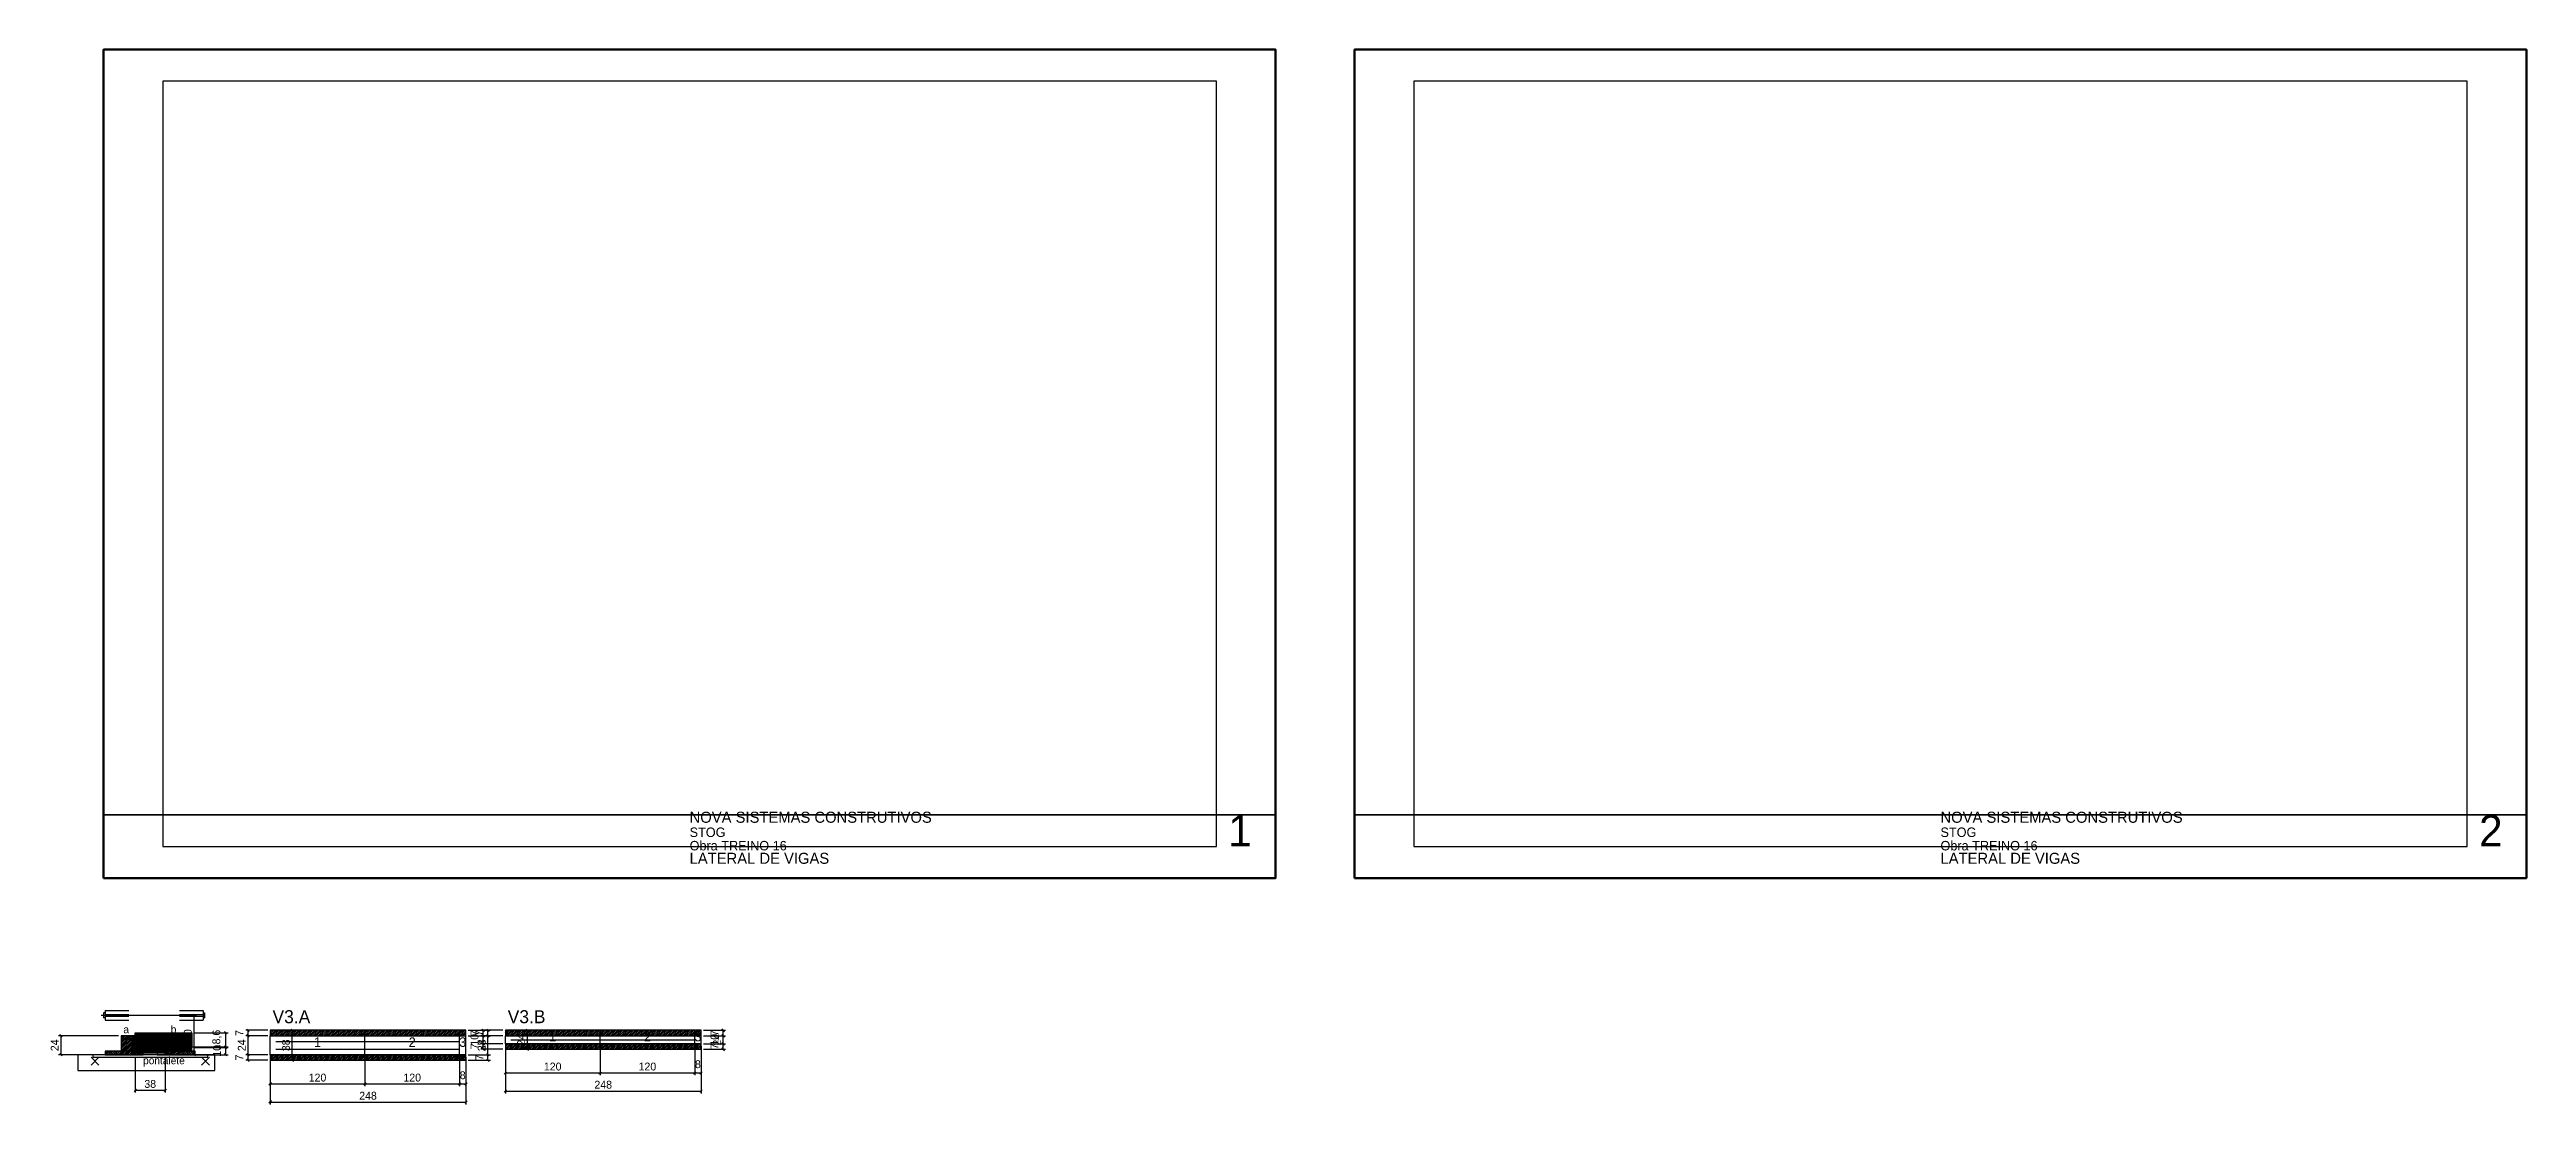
# Model space of a CAD drawing. Extents: x -10500 to 3070, y -87 to 1250.
# Drawn here: x -69 to 3070, y -87 to 1250 of the extents above.
import ezdxf
from ezdxf.enums import TextEntityAlignment as Align

# ---------------------------------------------------------------- set-up
doc = ezdxf.new("R2010")
doc.units = 0
for name, color, linetype in [('5', 5, 'Continuous'), ('barrote', 126, 'Continuous'), ('CARIMBO', 255, 'Continuous'), ('CONCRETO', 251, 'Continuous'), ('COTA', 241, 'Continuous'), ('detalhes', 7, 'Continuous'), ('ESTRUTURACAO', 7, 'Continuous'), ('Folhas', 255, 'Continuous'), ('Hachura', 251, 'Continuous'), ('Madeira', 126, 'Continuous'), ('NOMENCLATURA', 7, 'Continuous'), ('Painéis', 200, 'Continuous'), ('presilha', 224, 'Continuous'), ('SARR_2.2x7', 40, 'Continuous'), ('SCO-___-LAJ', 224, 'Continuous'), ('TENSOR', 224, 'Continuous')]:
    doc.layers.add(name, color=color, linetype=linetype)
doc.dimstyles.new('PAINEL', dxfattribs={"dimtxt": 10, "dimasz": 3, "dimexe": 3, "dimexo": 3, "dimgap": 3, "dimtad": 1, "dimblk": 'OBLIQUE', "dimblk1": 'OBLIQUE', "dimcen": 2.5, "dimclrd": 4, "dimclre": 4, "dimclrt": 240, "dimazin": 3, "dimtfac": 1, "dimtmove": 0, "dimatfit": 3})

# ---------------------------------------------------------------- blocks, each defined once
blk = doc.blocks.new('PAR_ESQ')
for p, q in [((-1, -1), (1, 1)), ((-1, 1), (1, -1))]:
    blk.add_line(p, q)
blk = doc.blocks.new('PAR_FUNDO_ESQ')
for p, q in [((-1, -1), (1, 1)), ((-1, 1), (1, -1))]:
    blk.add_line(p, q)
blk = doc.blocks.new('PAR_FUNDO_DIR')
for p, q in [((-1, -1), (1, 1)), ((-1, 1), (1, -1))]:
    blk.add_line(p, q)
blk = doc.blocks.new('par_int_esq')
for p, q in [((-1, -1), (1, 1)), ((-1, 1), (1, -1))]:
    blk.add_line(p, q)
blk = doc.blocks.new('par_int_dir')
for p, q in [((-1, -1), (1, 1)), ((-1, 1), (1, -1))]:
    blk.add_line(p, q)
blk = doc.blocks.new('_OBLIQUE')
at = {"color": 0, "linetype": 'BYBLOCK'}
blk.add_line((-0.5, -0.5), (0.5, 0.5), dxfattribs=at)

msp = doc.modelspace()

# ---------------------------------------------------------------- hatches: boundary and pattern name
at = {"layer": 'COTA'}
h = msp.add_hatch(dxfattribs=at)
h.set_pattern_fill('ANSI31', scale=0.4)
h.paths.add_polyline_path([(40, -16), (40, 4), (111.75, 4), (111.75, -14.6), (78, -14.6), (78, -16)])
h = msp.add_hatch(dxfattribs=at)
h.set_pattern_fill('ANSI31', scale=0.5)
h.paths.add_polyline_path([(211, 0), (331, 0), (331, 7), (211, 7)])
h = msp.add_hatch(dxfattribs=at)
h.set_pattern_fill('ANSI31', scale=0.5)
h.paths.add_polyline_path([(331, 0), (451, 0), (451, 7), (331, 7)])
h = msp.add_hatch(dxfattribs=at)
h.set_pattern_fill('ANSI31', scale=0.5)
h.paths.add_polyline_path([(451, 0), (459, 0), (459, 7), (451, 7)])
h = msp.add_hatch(dxfattribs=at)
h.set_pattern_fill('ANSI31', scale=0.5)
h.paths.add_polyline_path([(509, 0), (629, 0), (629, 7), (509, 7)])
h = msp.add_hatch(dxfattribs=at)
h.set_pattern_fill('ANSI31', scale=0.5)
h.paths.add_polyline_path([(629, 0), (749, 0), (749, 7), (629, 7)])
h = msp.add_hatch(dxfattribs=at)
h.set_pattern_fill('ANSI31', scale=0.5)
h.paths.add_polyline_path([(749, 0), (757, 0), (757, 7), (749, 7)])
h = msp.add_hatch(dxfattribs=at)
h.set_pattern_fill('ANSI31', scale=0.5)
h.paths.add_polyline_path([(211, -31), (331, -31), (331, -24), (211, -24)])
h = msp.add_hatch(dxfattribs=at)
h.set_pattern_fill('ANSI31', scale=0.5)
h.paths.add_polyline_path([(331, -31), (451, -31), (451, -24), (331, -24)])
h = msp.add_hatch(dxfattribs=at)
h.set_pattern_fill('ANSI31', scale=0.5)
h.paths.add_polyline_path([(451, -31), (459, -31), (459, -24), (451, -24)])
h = msp.add_hatch(dxfattribs=at)
h.set_pattern_fill('ANSI31', scale=0.5)
h.paths.add_polyline_path([(509, -17), (629, -17), (629, -10), (509, -10)])
h = msp.add_hatch(dxfattribs=at)
h.set_pattern_fill('ANSI31', scale=0.5)
h.paths.add_polyline_path([(629, -17), (749, -17), (749, -10), (629, -10)])
h = msp.add_hatch(dxfattribs=at)
h.set_pattern_fill('ANSI31', scale=0.5)
h.paths.add_polyline_path([(749, -17), (757, -17), (757, -10), (749, -10)])
at = {"layer": 'Hachura'}
h = msp.add_hatch(dxfattribs=at)
h.set_pattern_fill('ANSI31', scale=0.5)
h.paths.add_polyline_path([(22, -24), (36, -24), (36, 0), (22, 0)])
h = msp.add_hatch(dxfattribs=at)
h.set_pattern_fill('ANSI31', scale=0.5)
h.paths.add_polyline_path([(22, -4.4), (36, -4.4), (36, 0), (22, 0)])
h = msp.add_hatch(dxfattribs=at)
h.set_pattern_fill('SOLID')
h.paths.add_polyline_path([(36, -24), (40, -24), (40, 0), (36, 0)])
h = msp.add_hatch(dxfattribs=at)
h.set_pattern_fill('ANSI31', scale=0.5)
h.paths.add_polyline_path([(2, -24), (22, -24), (22, -19.6), (2, -19.6)])
h = msp.add_hatch(dxfattribs=at)
h.set_pattern_fill('SOLID')
h.paths.add_polyline_path([(40, -19.6), (78, -19.6), (78, -16), (40, -16)])
h = msp.add_hatch(dxfattribs=at)
h.set_pattern_fill('ANSI31', scale=0.5)
h.paths.add_polyline_path([(40, -24), (50, -24), (50, -19.6), (40, -19.6)])
h = msp.add_hatch(dxfattribs=at)
h.set_pattern_fill('SOLID')
h.paths.add_polyline_path([(78, -24), (82, -24), (82, -14), (78, -14)])
h = msp.add_hatch(dxfattribs=at)
h.set_pattern_fill('SOLID')
h.paths.add_polyline_path([(78, -14), (111.75, -14), (111.75, -20), (78, -20)])
h = msp.add_hatch(dxfattribs=at)
h.set_pattern_fill('ANSI31', scale=0.5)
h.paths.add_polyline_path([(82, -24), (96, -24), (96, -14), (82, -14)])
h = msp.add_hatch(dxfattribs=at)
h.set_pattern_fill('ANSI31', scale=0.5)
h.paths.add_polyline_path([(82, -18.4), (96, -18.4), (96, -14), (82, -14)])
h = msp.add_hatch(dxfattribs=at)
h.set_pattern_fill('ANSI31', scale=0.5)
h.paths.add_polyline_path([(96, -24), (116, -24), (116, -19.6), (96, -19.6)])
at = {"layer": 'HACHURACONCRETO'}
h = msp.add_hatch(dxfattribs=at)
h.set_pattern_fill('ANSI31', scale=0.3)
h.paths.add_polyline_path([(40, -19.6), (78, -19.6), (78, -14), (40, -14)])

# ---------------------------------------------------------------- linework, layer by layer
for p, q in [((2, 32), (32, 32)), ((2, 32), (2, 20)), ((96, 32), (126, 32)), ((126, 32), (126, 20)), ((0, 29), (0, 23)), ((2, 29), (0, 29)), ((2, 23), (0, 23)), ((2, 27), (32, 27)), ((2, 25), (32, 25)), ((2, 20), (32, 20)), ((96, 27), (126, 27)), ((96, 25), (126, 25)), ((96, 20), (126, 20)), ((126, 29), (128, 29)), ((126, 23), (128, 23)), ((128, 29), (128, 23))]:
    msp.add_line(p, q)
at = {"layer": 'BARRA_ANCORAGEM'}
for p, q in [((40, -16.3), (78, -16.3)), ((40, -18.3), (40, -16.3)), ((40, -18.3), (78, -18.3)), ((40, -19.7), (78, -19.7)), ((40, -21.7), (40, -19.7)), ((40, -21.7), (78, -21.7)), ((78, -18.3), (78, -16.3)), ((78, -21.7), (78, -19.7))]:
    msp.add_line(p, q, dxfattribs=at)
at = {"layer": 'barrote'}
msp.add_lwpolyline([(-32.875, -44), (140.875, -44), (140.875, -24), (-32.875, -24)], close=True, dxfattribs=at)
at = {"layer": 'CARIMBO', "lineweight": 35}
for p, q in [((0, 280), (1485, 280)), ((1585, 280), (3070, 280))]:
    msp.add_line(p, q, dxfattribs=at)
at = {"layer": 'CONCRETO'}
msp.add_lwpolyline([(40, -16), (40, 4), (111.75, 4), (111.75, -14.6), (78, -14.6), (78, -16)], close=True, dxfattribs=at)
at = {"layer": 'Folhas', "lineweight": 50}
for points in [[(0, 200), (1485, 200), (1485, 1250), (0, 1250)], [(1585, 200), (3070, 200), (3070, 1250), (1585, 1250)]]:
    msp.add_lwpolyline(points, close=True, dxfattribs=at)
at = {"layer": 'Folhas', "lineweight": 25}
for points in [[(75, 240), (1410, 240), (1410, 1210), (75, 1210)], [(1660, 240), (2995, 240), (2995, 1210), (1660, 1210)]]:
    msp.add_lwpolyline(points, close=True, dxfattribs=at)
at = {"layer": 'HACHURACONCRETO'}
msp.add_lwpolyline([(40, -19.6), (78, -19.6), (78, -14), (40, -14)], close=True, dxfattribs=at)
at = {"layer": 'Madeira'}
for points in [[(22, -24), (36, -24), (36, 0), (22, 0)], [(22, -4.4), (36, -4.4), (36, 0), (22, 0)], [(2, -24), (22, -24), (22, -19.6), (2, -19.6)], [(22, -24), (36, -24), (36, -19.6), (22, -19.6)], [(40, -24), (50, -24), (50, -19.6), (40, -19.6)], [(68, -24), (78, -24), (78, -19.6), (68, -19.6)], [(82, -24), (96, -24), (96, -14), (82, -14)], [(82, -18.4), (96, -18.4), (96, -14), (82, -14)], [(96, -24), (116, -24), (116, -19.6), (96, -19.6)]]:
    msp.add_lwpolyline(points, close=True, dxfattribs=at)
at = {"layer": 'Painéis'}
for p, q in [((211, 0), (331, 0)), ((211, -24), (211, 0)), ((331, -24), (331, 0)), ((331, -24), (331, 0)), ((331, 0), (451, 0)), ((331, -24), (331, 0)), ((451, -24), (451, 0)), ((451, -24), (451, 0)), ((451, 0), (459, 0)), ((451, -24), (451, 0)), ((459, -24), (459, 0)), ((509, 0), (629, 0)), ((509, -10), (509, 0)), ((629, -10), (629, 0)), ((629, -10), (629, 0)), ((629, 0), (749, 0)), ((629, -10), (629, 0)), ((749, -10), (749, 0)), ((749, -10), (749, 0)), ((749, 0), (757, 0)), ((749, -10), (749, 0)), ((757, -10), (757, 0)), ((211, -24), (331, -24)), ((331, -24), (451, -24)), ((451, -24), (459, -24)), ((509, -10), (629, -10)), ((629, -10), (749, -10)), ((749, -10), (757, -10))]:
    msp.add_line(p, q, dxfattribs=at)
for points in [[(36, -24), (40, -24), (40, 0), (36, 0)], [(40, -19.6), (78, -19.6), (78, -16), (40, -16)], [(78, -24), (82, -24), (82, -14), (78, -14)], [(78, -14), (111.75, -14), (111.75, -14.6), (78, -14.6)]]:
    msp.add_lwpolyline(points, close=True, dxfattribs=at)
at = {"layer": 'presilha'}
for p, q in [((-16, -37), (-6, -27)), ((-16, -27), (-6, -37)), ((124, -37), (134, -27)), ((124, -27), (134, -37))]:
    msp.add_line(p, q, dxfattribs=at)
at = {"layer": 'SARR_2.2x7'}
for points in [[(218, -7), (331, -7)], [(218, -7), (331, -7)], [(218, -17), (331, -17)], [(218, -17), (331, -17)], [(331, -7), (451, -7)], [(331, -7), (451, -7)], [(331, -17), (451, -17)], [(331, -17), (451, -17)], [(516, -5), (629, -5)], [(516, -5), (629, -5)], [(629, -5), (749, -5)], [(629, -5), (749, -5)]]:
    msp.add_lwpolyline(points, dxfattribs=at)
at = {"layer": 'SARRAFO_2_2X7'}
for p, q in [((36, -4.8), (40, -4.8)), ((36, -9.2), (36, -4.8)), ((36, -9.2), (40, -9.2)), ((36, -14.8), (40, -14.8)), ((36, -19.2), (36, -14.8)), ((36, -19.2), (40, -19.2)), ((40, -9.2), (40, -4.8)), ((40, -19.2), (40, -14.8)), ((78, -16.8), (82, -16.8)), ((78, -21.2), (78, -16.8)), ((78, -21.2), (82, -21.2)), ((82, -21.2), (82, -16.8))]:
    msp.add_line(p, q, dxfattribs=at)
at = {"layer": 'SCO-___-LAJ'}
for points in [[(211, 0), (331, 0), (331, 7), (211, 7)], [(331, 0), (451, 0), (451, 7), (331, 7)], [(451, 0), (459, 0), (459, 7), (451, 7)], [(509, 0), (629, 0), (629, 7), (509, 7)], [(629, 0), (749, 0), (749, 7), (629, 7)], [(749, 0), (757, 0), (757, 7), (749, 7)], [(-13.875, -27.2), (131.875, -27.2), (131.875, -24), (-13.875, -24)], [(211, -31), (331, -31), (331, -24), (211, -24)], [(331, -31), (451, -31), (451, -24), (331, -24)], [(451, -31), (459, -31), (459, -24), (451, -24)], [(509, -17), (629, -17), (629, -10), (509, -10)], [(629, -17), (749, -17), (749, -10), (629, -10)], [(749, -17), (757, -17), (757, -10), (749, -10)]]:
    msp.add_lwpolyline(points, close=True, dxfattribs=at)
at = {"layer": 'TENSOR'}
msp.add_line((-3, 26), (109.75, 26), dxfattribs=at)

# ---------------------------------------------------------------- block references
at = {"layer": 'Painéis'}
for name, p in [('PAR_ESQ', (36, -19)), ('par_int_esq', (40, -9)), ('PAR_FUNDO_ESQ', (40, -14)), ('par_int_dir', (78, -9)), ('PAR_FUNDO_DIR', (78, -14))]:
    msp.add_blockref(name, p, dxfattribs=at)

# ---------------------------------------------------------------- texts
at = {"layer": '5'}
for s, p in [('1', (569, -1)), ('2', (689, -1)), ('3', (753, -1)), ('1', (271, -8)), ('2', (391, -8)), ('3', (455, -8))]:
    msp.add_text(s, height=12, dxfattribs=at).set_placement(p, align=Align.MIDDLE_CENTER)
at = {"layer": 'CARIMBO'}
for s, height, p in [('NOVA SISTEMAS CONSTRUTIVOS', 14, (742.5, 270)), ('NOVA SISTEMAS CONSTRUTIVOS', 14, (2327.5, 270)), ('STOG', 12, (742.5, 252)), ('1', 40, (1425, 240)), ('STOG', 12, (2327.5, 252)), ('2', 40, (3010, 240)), ('Obra TREINO 16', 12, (742.5, 235)), ('LATERAL DE VIGAS', 14, (742.5, 218)), ('Obra TREINO 16', 12, (2327.5, 235)), ('LATERAL DE VIGAS', 14, (2327.5, 218))]:
    msp.add_text(s, height=height, dxfattribs=at).set_placement(p)
at = {"layer": 'detalhes'}
for s, p in [('a', (25, 3.3)), ('b', (85, 3.3)), ('c', (50, -13.5))]:
    msp.add_text(s, height=9.6, dxfattribs=at).set_placement(p)
at = {"layer": 'ESTRUTURACAO'}
msp.add_text('pontalete', height=9.6, dxfattribs=at).set_placement((50, -36))
at = {"layer": 'NOMENCLATURA'}
for s, p in [('V3.A', (214, 16)), ('V3.B', (512, 16))]:
    msp.add_text(s, height=16.5, dxfattribs=at).set_placement(p)

# ---------------------------------------------------------------- dimensions: what is measured, and where the dimension line sits
at = {"layer": 'COTA'}
for base, p1, p2 in [((-54, -24), (2, -24), (22, 0)), ((114.75, -24), (96, -24), (96, 26)), ((154.75, -14.6), (111.75, -14.6), (111.75, 4)), ((183, 0), (211, 0), (211, 7)), ((183, -24), (211, -24), (211, 0)), ((239, -31), (211, -31), (211, 7)), ((487, -31), (459, -31), (459, 7)), ((487, 0), (459, 0), (459, 7)), ((487, -24), (459, -24), (459, 0)), ((481, 0), (509, 0), (509, 7)), ((481, -10), (509, -10), (509, 0)), ((537, -17), (509, -17), (509, 7)), ((785, -17), (757, -17), (757, 7)), ((785, 0), (757, 0), (757, 7)), ((785, -10), (757, -10), (757, 0)), ((154.75, -24), (96, -24), (96, -14)), ((183, -31), (211, -31), (211, -24)), ((487, -31), (459, -31), (459, -24)), ((481, -17), (509, -17), (509, -10)), ((785, -17), (757, -17), (757, -10))]:
    msp.add_linear_dim(base=base, p1=p1, p2=p2, angle=90, dimstyle='PAINEL', dxfattribs=at).render()
for base, p1, p2 in [((40, -69), (40, -24), (78, -24)), ((211, -61), (211, -24), (331, -24)), ((211, -84), (211, -24), (459, -24)), ((331, -61), (331, -24), (451, -24)), ((451, -61), (451, -24), (459, -24)), ((509, -47), (509, -10), (629, -10)), ((509, -70), (509, -10), (757, -10)), ((629, -47), (629, -10), (749, -10)), ((749, -47), (749, -10), (757, -10))]:
    msp.add_linear_dim(base=base, p1=p1, p2=p2, dimstyle='PAINEL', dxfattribs=at).render()

doc.saveas('drawing.dxf')
